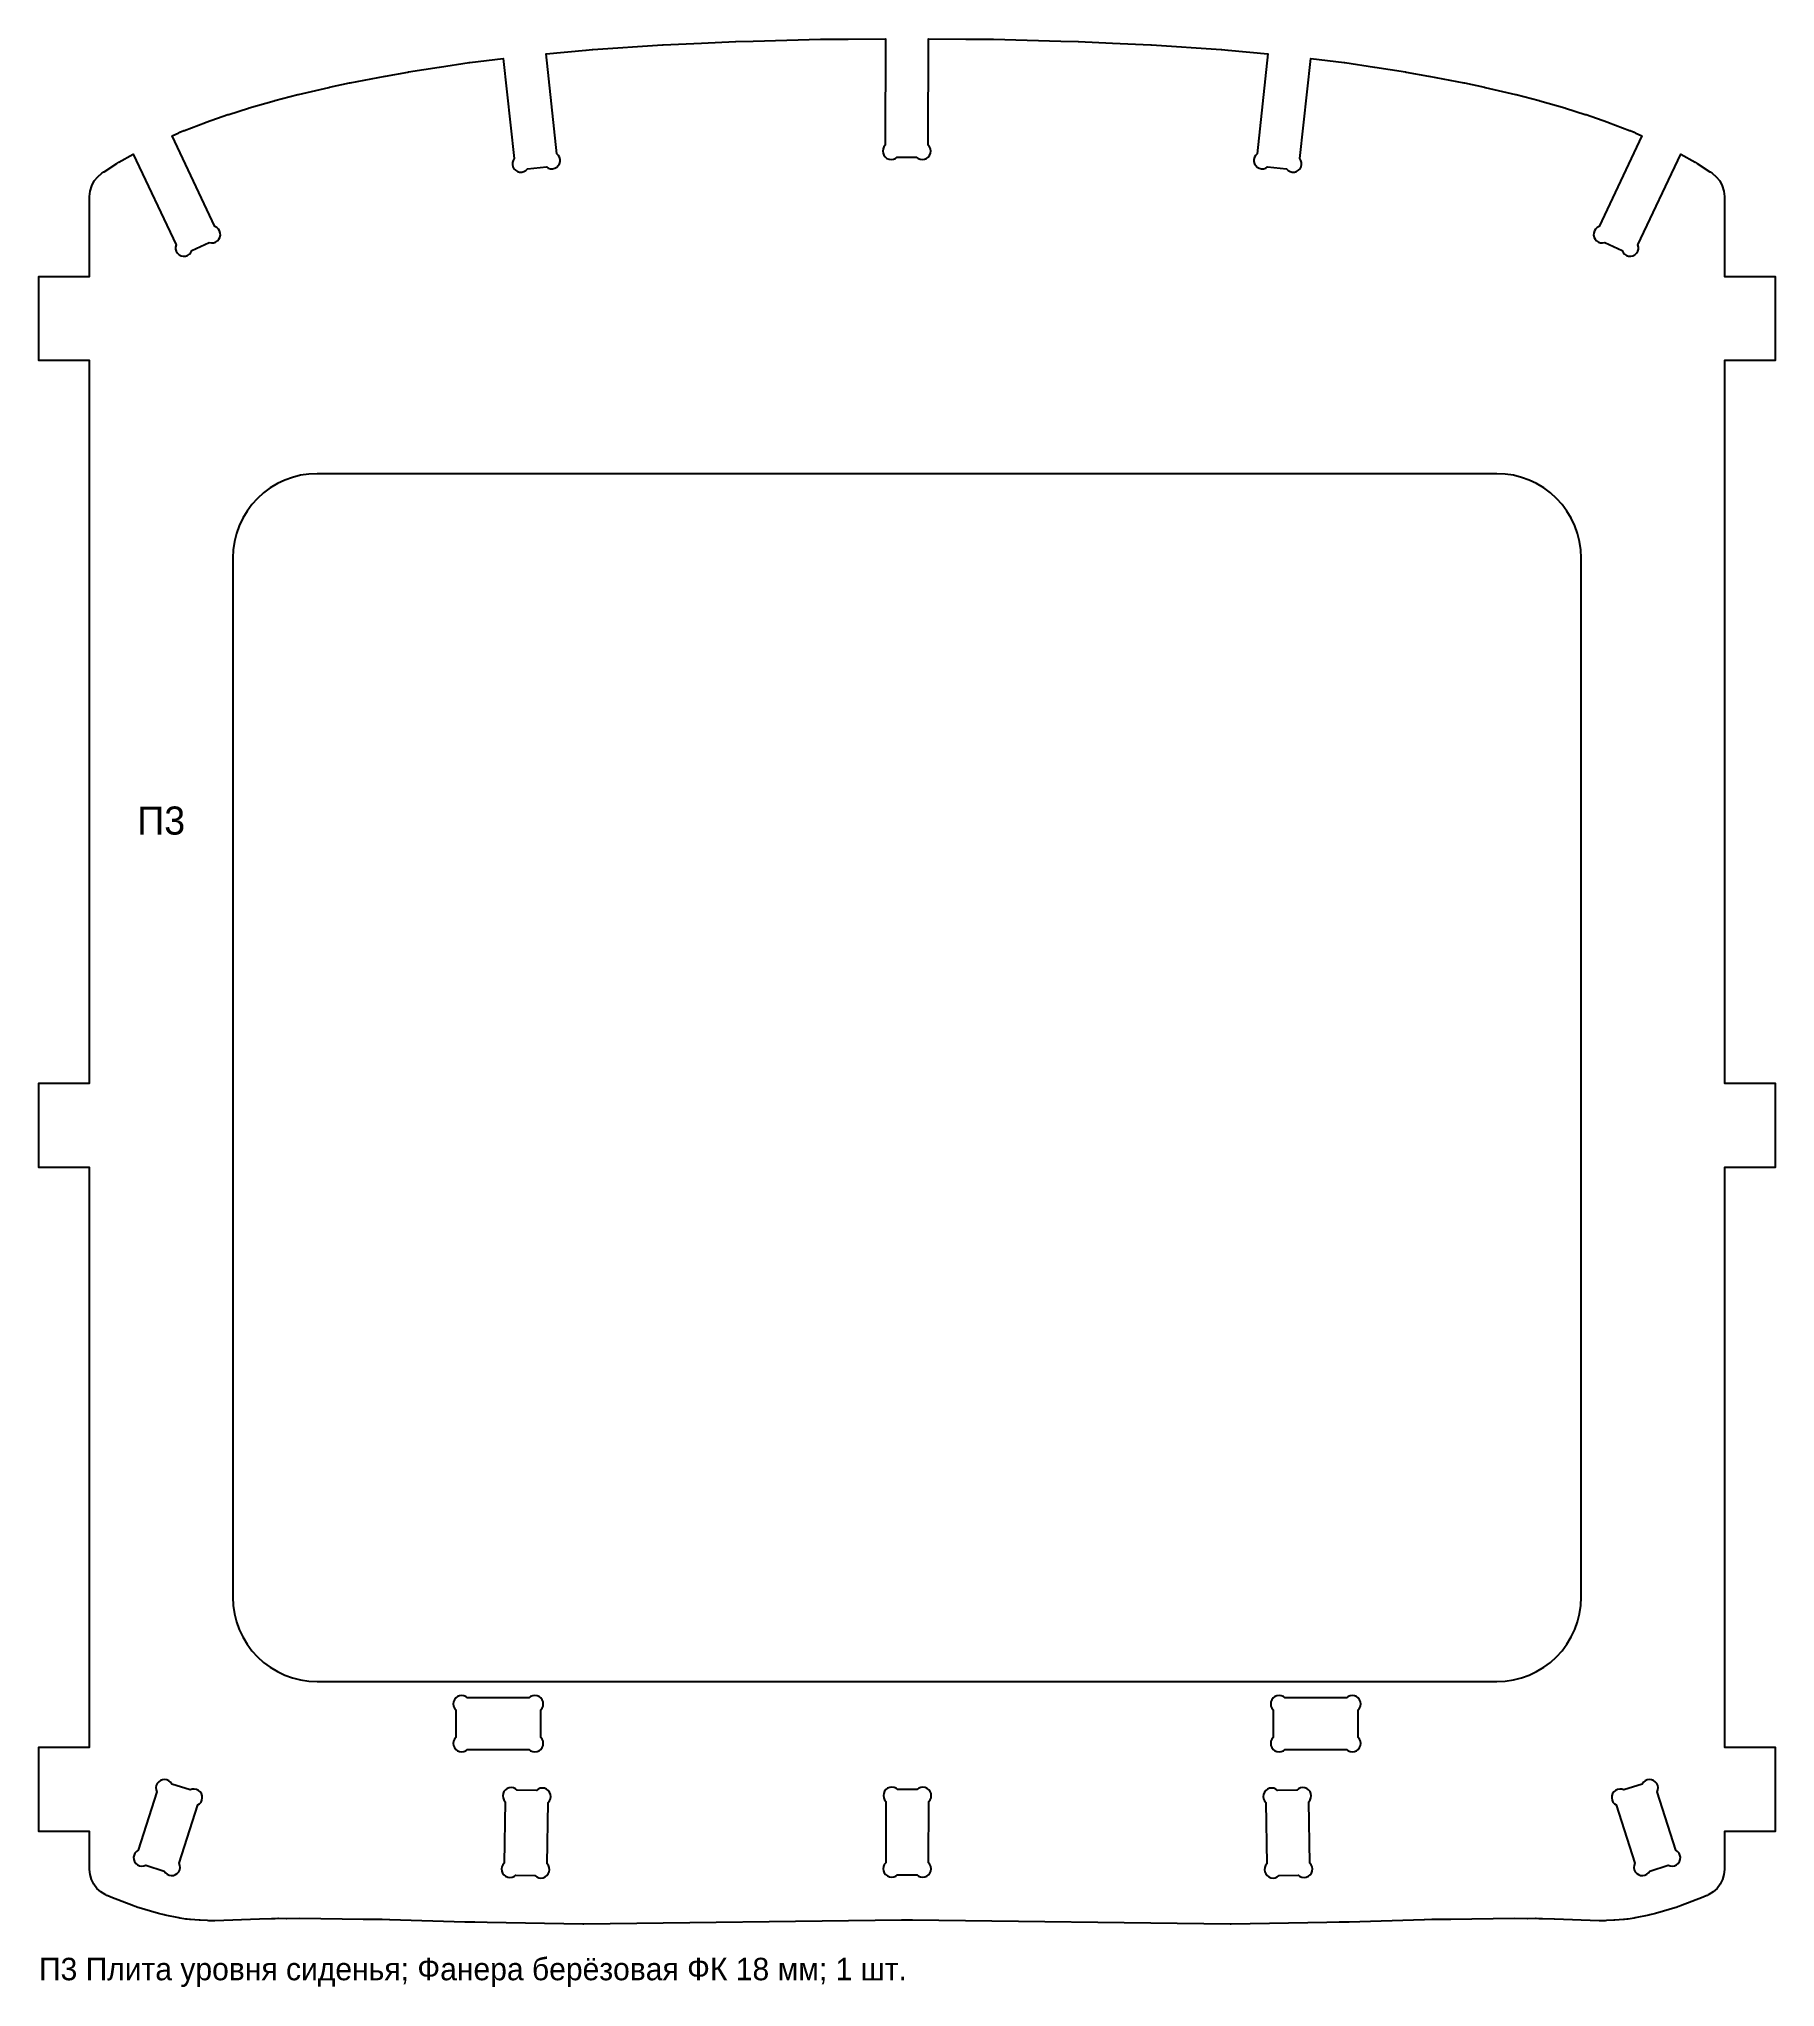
# Model space of a CAD drawing. Header units: millimetres. Extents: x 0 to 618, y -22 to 671.
import ezdxf
from ezdxf.enums import TextEntityAlignment as Align

# ---------------------------------------------------------------- set-up
doc = ezdxf.new("R2010")
doc.units = ezdxf.units.MM
for name, color, linetype in [('CUT_IN', 1, 'Continuous'), ('CUT_OUT', 7, 'Continuous'), ('TEXT', 8, 'Continuous')]:
    doc.layers.add(name, color=color, linetype=linetype)

msp = doc.modelspace()

# ---------------------------------------------------------------- linework, layer by layer
at = {"layer": 'CUT_IN'}
for points in [[(540.21, 95.16), (542.19, 97.34), (543.94, 99.7), (545.46, 102.23), (546.72, 104.89), (547.71, 107.66), (548.42, 110.52), (548.86, 113.43), (549, 116.37), (549, 486.45), (548.86, 489.39), (548.42, 492.3), (547.71, 495.16), (546.72, 497.93), (545.46, 500.59), (543.94, 503.12), (542.19, 505.48), (540.21, 507.66), (538.03, 509.64), (535.67, 511.4), (533.14, 512.91), (530.48, 514.17), (527.71, 515.16), (524.85, 515.88), (521.94, 516.31), (519, 516.45), (99, 516.45), (96.06, 516.31), (93.15, 515.88), (90.29, 515.16), (87.52, 514.17), (84.86, 512.91), (82.33, 511.4), (79.97, 509.64), (77.79, 507.66), (75.81, 505.48), (74.06, 503.12), (72.54, 500.59), (71.28, 497.93), (70.29, 495.16), (69.58, 492.3), (69.14, 489.39), (69, 486.45), (69, 116.37), (69.14, 113.43), (69.58, 110.52), (70.29, 107.66), (71.28, 104.89), (72.54, 102.23), (74.06, 99.7), (75.81, 97.34), (77.79, 95.16), (79.97, 93.18), (82.33, 91.43), (84.86, 89.91), (87.52, 88.65), (90.29, 87.66), (93.15, 86.95), (96.06, 86.52), (99, 86.37), (519, 86.37), (521.94, 86.52), (524.85, 86.95), (527.71, 87.66), (530.48, 88.65), (533.14, 89.91), (535.67, 91.43), (538.03, 93.18), (540.21, 95.16)], [(179.43, 63.57), (179.53, 64.34), (179.43, 65.12), (179.13, 65.84), (178.65, 66.46), (178.65, 76.28), (179.13, 76.9), (179.43, 77.62), (179.53, 78.4), (179.43, 79.18), (179.13, 79.9), (178.65, 80.52), (178.03, 81), (177.31, 81.3), (176.53, 81.4), (175.75, 81.3), (175.03, 81), (174.41, 80.52), (152.59, 80.52), (151.97, 81), (151.25, 81.3), (150.47, 81.4), (149.69, 81.3), (148.97, 81), (148.35, 80.52), (147.87, 79.9), (147.57, 79.18), (147.47, 78.4), (147.57, 77.62), (147.87, 76.9), (148.35, 76.28), (148.35, 66.46), (147.87, 65.84), (147.57, 65.12), (147.47, 64.34), (147.57, 63.57), (147.87, 62.84), (148.35, 62.22), (148.97, 61.74), (149.69, 61.44), (150.47, 61.34), (151.25, 61.44), (151.97, 61.74), (152.59, 62.22), (174.41, 62.22), (175.03, 61.74), (175.75, 61.44), (176.53, 61.34), (177.31, 61.44), (178.03, 61.74), (178.65, 62.22), (179.13, 62.84), (179.43, 63.57)], [(470.53, 64.34), (470.43, 65.12), (470.13, 65.84), (469.65, 66.46), (469.65, 76.28), (470.13, 76.9), (470.43, 77.62), (470.53, 78.4), (470.43, 79.18), (470.13, 79.9), (469.65, 80.52), (469.03, 81), (468.31, 81.3), (467.53, 81.4), (466.75, 81.3), (466.03, 81), (465.41, 80.52), (443.59, 80.52), (442.97, 81), (442.25, 81.3), (441.47, 81.4), (440.69, 81.3), (439.97, 81), (439.35, 80.52), (438.87, 79.9), (438.57, 79.18), (438.47, 78.4), (438.57, 77.62), (438.87, 76.9), (439.35, 76.28), (439.35, 66.46), (438.87, 65.84), (438.57, 65.12), (438.47, 64.34), (438.57, 63.57), (438.87, 62.84), (439.35, 62.22), (439.97, 61.74), (440.69, 61.44), (441.47, 61.34), (442.25, 61.44), (442.97, 61.74), (443.59, 62.22), (465.41, 62.22), (466.03, 61.74), (466.75, 61.44), (467.53, 61.34), (468.31, 61.44), (469.03, 61.74), (469.65, 62.22), (470.13, 62.84), (470.43, 63.57), (470.53, 64.34)], [(56.78, 47.62), (56.07, 47.95), (55.3, 48.09), (54.52, 48.03), (53.78, 47.76), (47.29, 49.83), (46.84, 50.48), (46.25, 50.98), (45.54, 51.32), (44.77, 51.46), (43.99, 51.39), (43.25, 51.13), (42.61, 50.68), (42.1, 50.08), (41.77, 49.37), (41.63, 48.6), (41.69, 47.82), (41.96, 47.08), (35.32, 26.3), (34.68, 25.86), (34.17, 25.26), (33.84, 24.55), (33.7, 23.78), (33.76, 23), (34.03, 22.26), (34.48, 21.62), (35.07, 21.11), (35.78, 20.78), (36.55, 20.64), (37.33, 20.71), (38.07, 20.97), (44.56, 18.9), (45.01, 18.25), (45.61, 17.75), (46.32, 17.42), (47.09, 17.28), (47.87, 17.34), (48.6, 17.61), (49.25, 18.05), (49.75, 18.65), (50.09, 19.36), (50.22, 20.13), (50.16, 20.91), (49.89, 21.65), (56.53, 42.43), (57.18, 42.88), (57.68, 43.47), (58.01, 44.18), (58.15, 44.95), (58.09, 45.73), (57.82, 46.47), (57.38, 47.11), (56.78, 47.62)], [(179.21, 48.46), (178.43, 48.38), (177.7, 48.09), (177.07, 47.62), (170.26, 47.73), (169.64, 48.22), (168.93, 48.53), (168.15, 48.65), (167.37, 48.56), (166.65, 48.27), (166.02, 47.8), (165.53, 47.19), (165.22, 46.47), (165.1, 45.7), (165.19, 44.92), (165.48, 44.19), (165.95, 43.56), (165.58, 21.75), (165.1, 21.14), (164.79, 20.42), (164.67, 19.64), (164.76, 18.87), (165.05, 18.14), (165.51, 17.51), (166.13, 17.02), (166.85, 16.71), (167.62, 16.6), (168.4, 16.68), (169.13, 16.97), (169.76, 17.44), (176.57, 17.33), (177.18, 16.84), (177.9, 16.53), (178.68, 16.41), (179.45, 16.5), (180.18, 16.79), (180.81, 17.26), (181.3, 17.87), (181.61, 18.59), (181.73, 19.36), (181.64, 20.14), (181.35, 20.87), (180.88, 21.5), (181.24, 43.31), (181.73, 43.92), (182.04, 44.64), (182.16, 45.42), (182.07, 46.19), (181.78, 46.92), (181.31, 47.55), (180.7, 48.04), (179.98, 48.35), (179.21, 48.46)], [(315.44, 48.64), (314.67, 48.75), (313.89, 48.65), (313.17, 48.35), (312.54, 47.87), (305.73, 47.89), (305.73, 47.89), (305.11, 48.37), (304.39, 48.67), (303.61, 48.78), (302.83, 48.68), (302.11, 48.38), (301.49, 47.91), (301.01, 47.29), (300.7, 46.56), (300.6, 45.79), (300.7, 45.01), (301, 44.29), (301.47, 43.66), (301.41, 21.85), (301.41, 21.85), (300.93, 21.23), (300.63, 20.51), (300.52, 19.73), (300.62, 18.95), (300.92, 18.23), (301.39, 17.61), (302.01, 17.13), (302.74, 16.83), (303.51, 16.72), (304.29, 16.82), (305.01, 17.12), (305.64, 17.59), (312.45, 17.57), (312.45, 17.57), (313.07, 17.09), (313.79, 16.79), (314.57, 16.69), (315.35, 16.79), (316.07, 17.09), (316.69, 17.56), (317.17, 18.18), (317.47, 18.9), (317.58, 19.68), (317.48, 20.46), (317.18, 21.18), (316.71, 21.8), (316.77, 43.62), (316.77, 43.62), (317.25, 44.24), (317.55, 44.96), (317.66, 45.74), (317.56, 46.51), (317.26, 47.24), (316.79, 47.86), (316.17, 48.34), (315.44, 48.64)], [(449.85, 48.65), (449.07, 48.53), (448.36, 48.22), (447.74, 47.73), (440.93, 47.62), (440.3, 48.09), (439.57, 48.38), (438.79, 48.46), (438.02, 48.35), (437.3, 48.04), (436.69, 47.55), (436.22, 46.92), (435.93, 46.19), (435.84, 45.42), (435.96, 44.64), (436.27, 43.92), (436.76, 43.31), (437.12, 21.5), (436.65, 20.87), (436.36, 20.14), (436.27, 19.36), (436.39, 18.59), (436.7, 17.87), (437.19, 17.26), (437.82, 16.79), (438.55, 16.5), (439.32, 16.41), (440.1, 16.53), (440.82, 16.84), (441.43, 17.33), (448.24, 17.44), (448.87, 16.97), (449.6, 16.68), (450.38, 16.6), (451.15, 16.71), (451.87, 17.02), (452.49, 17.51), (452.95, 18.14), (453.24, 18.87), (453.33, 19.64), (453.21, 20.42), (452.9, 21.14), (452.42, 21.75), (452.05, 43.56), (452.52, 44.19), (452.81, 44.92), (452.9, 45.7), (452.78, 46.47), (452.47, 47.19), (451.98, 47.8), (451.35, 48.27), (450.63, 48.56), (449.85, 48.65)], [(573.23, 51.46), (572.46, 51.32), (571.75, 50.98), (571.16, 50.48), (570.71, 49.83), (564.22, 47.76), (563.48, 48.03), (562.7, 48.09), (561.93, 47.95), (561.22, 47.62), (560.62, 47.11), (560.18, 46.47), (559.91, 45.73), (559.85, 44.95), (559.99, 44.18), (560.32, 43.47), (560.82, 42.88), (561.47, 42.43), (568.11, 21.65), (567.84, 20.91), (567.78, 20.13), (567.91, 19.36), (568.25, 18.65), (568.75, 18.05), (569.4, 17.61), (570.13, 17.34), (570.91, 17.28), (571.68, 17.42), (572.39, 17.75), (572.99, 18.25), (573.44, 18.9), (579.93, 20.97), (580.67, 20.71), (581.45, 20.64), (582.22, 20.78), (582.93, 21.11), (583.52, 21.62), (583.97, 22.26), (584.24, 23), (584.3, 23.78), (584.16, 24.55), (583.83, 25.26), (583.32, 25.86), (582.68, 26.3), (576.04, 47.08), (576.31, 47.82), (576.37, 48.6), (576.23, 49.37), (575.9, 50.08), (575.39, 50.68), (574.75, 51.13), (574.01, 51.39), (573.23, 51.46)]]:
    msp.add_lwpolyline(points, close=True, dxfattribs=at)
at = {"layer": 'CUT_OUT'}
msp.add_lwpolyline([(49.74, 637.88), (50.13, 638.05), (51.62, 638.64), (51.82, 638.72), (59.3, 641.54), (59.54, 641.62), (67.27, 644.31), (67.54, 644.4), (74.56, 646.62), (74.82, 646.7), (83.75, 649.25), (83.98, 649.31), (92.1, 651.43), (92.36, 651.49), (103.22, 654.02), (103.38, 654.05), (110.51, 655.59), (110.75, 655.64), (123.29, 658.03), (123.38, 658.04), (131.31, 659.49), (131.56, 659.53), (142.49, 661.23), (142.55, 661.24), (153.15, 662.82), (153.39, 662.85), (165.29, 664.33), (169.18, 628.71), (168.77, 628.04), (168.56, 627.29), (168.54, 626.51), (168.72, 625.75), (169.1, 625.06), (169.64, 624.5), (170.31, 624.09), (171.06, 623.87), (171.85, 623.85), (172.61, 624.04), (173.29, 624.42), (173.86, 624.96), (180.63, 625.7), (181.3, 625.29), (182.06, 625.07), (182.84, 625.05), (183.6, 625.24), (184.29, 625.62), (184.85, 626.16), (185.26, 626.83), (185.48, 627.58), (185.49, 628.36), (185.31, 629.12), (184.93, 629.81), (184.39, 630.38), (180.5, 665.98), (194.73, 667.31), (194.74, 667.31), (196.9, 667.51), (197.15, 667.53), (221.94, 669.18), (222.16, 669.19), (235.84, 669.82), (235.86, 669.82), (247.92, 670.36), (248.08, 670.36), (254.18, 670.53), (254.2, 670.53), (278.19, 671.15), (278.36, 671.15), (287.99, 671.23), (288.05, 671.23), (301.35, 671.26), (301.27, 633.48), (301.27, 633.48), (300.79, 632.86), (300.49, 632.13), (300.38, 631.36), (300.48, 630.58), (300.78, 629.86), (301.26, 629.23), (301.88, 628.75), (302.6, 628.45), (303.38, 628.35), (304.15, 628.45), (304.88, 628.75), (305.5, 629.22), (312.31, 629.21), (312.93, 628.73), (313.66, 628.43), (314.43, 628.32), (315.21, 628.42), (315.93, 628.72), (316.56, 629.2), (317.03, 629.82), (317.34, 630.54), (317.44, 631.32), (317.34, 632.09), (317.04, 632.82), (316.57, 633.44), (316.65, 671.26), (329.95, 671.23), (330.01, 671.23), (339.64, 671.15), (339.81, 671.15), (363.8, 670.53), (363.82, 670.53), (369.92, 670.36), (370.08, 670.36), (382.14, 669.82), (382.16, 669.82), (395.84, 669.19), (396.06, 669.18), (420.85, 667.53), (421.1, 667.51), (423.26, 667.31), (423.27, 667.31), (437.5, 665.98), (433.61, 630.38), (433.07, 629.81), (432.69, 629.12), (432.51, 628.36), (432.52, 627.58), (432.74, 626.83), (433.15, 626.16), (433.71, 625.62), (434.4, 625.24), (435.16, 625.05), (435.94, 625.07), (436.7, 625.29), (437.37, 625.7), (444.14, 624.96), (444.71, 624.42), (445.39, 624.04), (446.15, 623.85), (446.94, 623.87), (447.69, 624.09), (448.36, 624.5), (448.36, 624.5), (448.9, 625.06), (449.28, 625.75), (449.46, 626.51), (449.44, 627.29), (449.23, 628.04), (448.82, 628.71), (452.71, 664.33), (464.61, 662.85), (464.85, 662.82), (475.45, 661.24), (475.51, 661.23), (486.44, 659.53), (486.69, 659.49), (494.62, 658.04), (494.71, 658.03), (507.25, 655.64), (507.49, 655.59), (514.62, 654.05), (514.78, 654.02), (525.64, 651.49), (525.9, 651.43), (534.02, 649.31), (534.25, 649.25), (543.18, 646.7), (543.44, 646.62), (550.46, 644.4), (550.73, 644.31), (558.46, 641.62), (558.7, 641.54), (566.18, 638.72), (566.38, 638.64), (567.87, 638.05), (568.26, 637.88), (570.62, 636.82), (555.38, 604.45), (554.68, 604.09), (554.1, 603.56), (553.68, 602.91), (553.44, 602.16), (553.4, 601.38), (553.57, 600.61), (553.93, 599.92), (554.45, 599.34), (555.11, 598.91), (555.86, 598.68), (556.64, 598.64), (557.41, 598.8), (563.57, 595.9), (563.93, 595.21), (564.46, 594.63), (565.12, 594.2), (565.86, 593.96), (566.65, 593.93), (567.41, 594.09), (568.11, 594.45), (568.69, 594.98), (569.11, 595.64), (569.35, 596.38), (569.38, 597.17), (569.22, 597.93), (584.41, 630.2), (589.59, 627.35), (590.25, 626.96), (594.8, 623.99), (594.92, 623.91), (595.58, 623.47), (597.09, 622.22), (598.32, 620.71), (599.24, 618.99), (599.81, 617.12), (600, 615.17), (600, 586.71), (618, 586.71), (618, 556.71), (600, 556.71), (600, 299.45), (618, 299.45), (618, 269.45), (600, 269.45), (600, 62.98), (618, 62.98), (618, 32.98), (600, 32.98), (600, 19.47), (599.83, 17.63), (599.33, 15.86), (598.5, 14.2), (597.39, 12.73), (596.03, 11.49), (594.46, 10.52), (594.19, 10.38), (593.85, 10.22), (592.89, 9.79), (592.4, 9.58), (584.38, 6.46), (583.73, 6.23), (583.27, 6.09), (583.16, 6.05), (575.49, 3.76), (574.94, 3.61), (573.41, 3.24), (573.02, 3.16), (568.19, 2.21), (567.85, 2.15), (565.73, 1.81), (565.28, 1.75), (564.39, 1.65), (564.03, 1.61), (560.93, 1.37), (560.64, 1.35), (557.96, 1.23), (557.53, 1.22), (555.82, 1.21), (555.44, 1.21), (539.51, 1.73), (539.44, 1.74), (535.21, 1.9), (535.02, 1.91), (534.21, 1.91), (533.91, 1.92), (532.95, 1.95), (532.74, 1.95), (529.93, 1.92), (529.81, 1.92), (525.16, 1.94), (525.09, 1.94), (502.54, 1.66), (502.51, 1.66), (496.9, 1.61), (496.8, 1.61), (496.05, 1.59), (495.88, 1.58), (493.18, 1.55), (493.09, 1.55), (466.41, 0.74), (466.39, 0.74), (462.94, 0.64), (462.83, 0.64), (458.44, 0.57), (424.37, 0), (424.08, 0), (310.95, 1.39), (310.83, 1.39), (309.12, 1.37), (308.88, 1.37), (307.17, 1.39), (307.05, 1.39), (193.92, 0), (193.63, 0), (159.57, 0.57), (155.17, 0.64), (155.06, 0.64), (151.61, 0.74), (151.59, 0.74), (124.91, 1.55), (124.82, 1.55), (122.12, 1.58), (121.95, 1.59), (121.2, 1.61), (121.1, 1.61), (115.49, 1.66), (115.46, 1.66), (92.91, 1.94), (92.84, 1.94), (88.19, 1.92), (88.07, 1.92), (85.26, 1.95), (85.05, 1.95), (84.09, 1.92), (83.79, 1.91), (82.98, 1.91), (82.79, 1.9), (78.56, 1.74), (78.49, 1.73), (62.56, 1.21), (62.18, 1.21), (60.47, 1.22), (60.04, 1.23), (57.36, 1.35), (57.07, 1.37), (53.97, 1.61), (53.61, 1.65), (52.72, 1.75), (52.27, 1.81), (50.15, 2.15), (49.81, 2.21), (44.98, 3.16), (44.59, 3.24), (43.06, 3.61), (42.51, 3.76), (34.84, 6.05), (34.73, 6.09), (34.27, 6.23), (33.62, 6.46), (25.6, 9.58), (25.11, 9.79), (24.15, 10.22), (23.81, 10.38), (23.54, 10.52), (21.97, 11.49), (20.61, 12.73), (19.5, 14.2), (18.67, 15.86), (18.17, 17.63), (18, 19.47), (18, 32.98), (0, 32.98), (0, 62.98), (18, 62.98), (18, 269.45), (0, 269.45), (0, 299.45), (18, 299.45), (18, 556.71), (0, 556.71), (0, 586.71), (18, 586.71), (18, 615.17), (18.19, 617.12), (18.76, 618.99), (19.68, 620.71), (20.91, 622.22), (22.42, 623.47), (23.08, 623.91), (23.2, 623.99), (27.75, 626.96), (28.41, 627.35), (33.59, 630.2), (48.78, 597.93), (48.62, 597.17), (48.65, 596.38), (48.89, 595.64), (49.31, 594.98), (49.89, 594.45), (50.59, 594.09), (51.35, 593.93), (52.14, 593.96), (52.88, 594.2), (53.54, 594.63), (54.07, 595.21), (54.43, 595.9), (60.59, 598.8), (61.36, 598.64), (62.14, 598.68), (62.89, 598.91), (63.55, 599.34), (64.07, 599.92), (64.43, 600.61), (64.6, 601.38), (64.56, 602.16), (64.32, 602.91), (63.9, 603.56), (63.32, 604.09), (62.62, 604.45), (47.38, 636.82), (49.74, 637.88)], close=True, dxfattribs=at)

# ---------------------------------------------------------------- texts
at = {"layer": 'TEXT'}
msp.add_text('П3', height=10, dxfattribs=at).set_placement((43.5, 392.95), align=Align.MIDDLE_CENTER)
msp.add_text('П3 Плита уровня сиденья; Фанера берёзовая ФК 18 мм; 1 шт.', height=8, dxfattribs=at).set_placement((0, -20))

doc.saveas('drawing.dxf')
